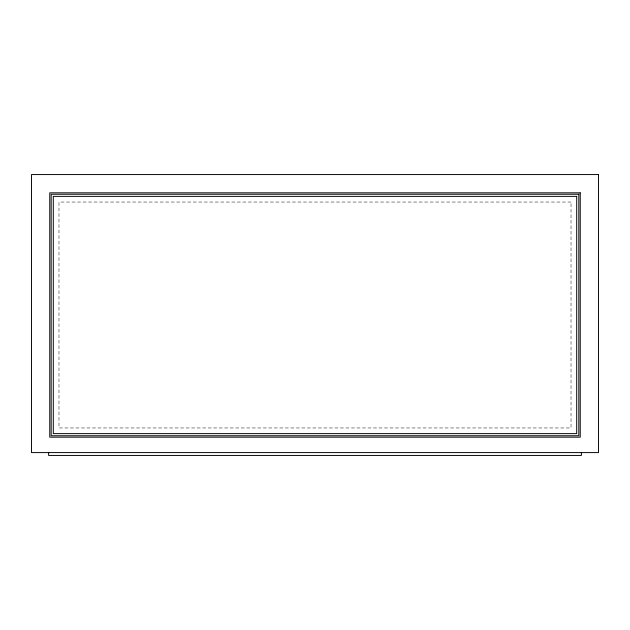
<?xml version="1.0" encoding="UTF-8"?>
<svg xmlns="http://www.w3.org/2000/svg" width="630" height="630" viewBox="0 0 630 630"><rect width="100%" height="100%" fill="white"/><g stroke="black" fill="none" stroke-linecap="round" stroke-linejoin="round"><path stroke-width="0.47" stroke-dasharray="3.15 2.36" d="M571.024 202.041L58.976 202.041L58.976 427.959L571.024 427.959L571.024 202.041"/><path stroke-width="0.94" d="M581.38 452.592L581.38 455.435L48.62 455.435L48.62 452.592M598.5 174.565L31.5 174.565L31.5 452.592L598.5 452.592L598.5 174.565M580.246 192.827L49.754 192.827L49.754 437.173L580.246 437.173L580.246 192.827M578.828 194.245L51.172 194.245L51.172 435.755L578.828 435.755L578.828 194.245M576.702 196.371L53.298 196.371L53.298 433.629L576.702 433.629L576.702 196.371"/></g></svg>
